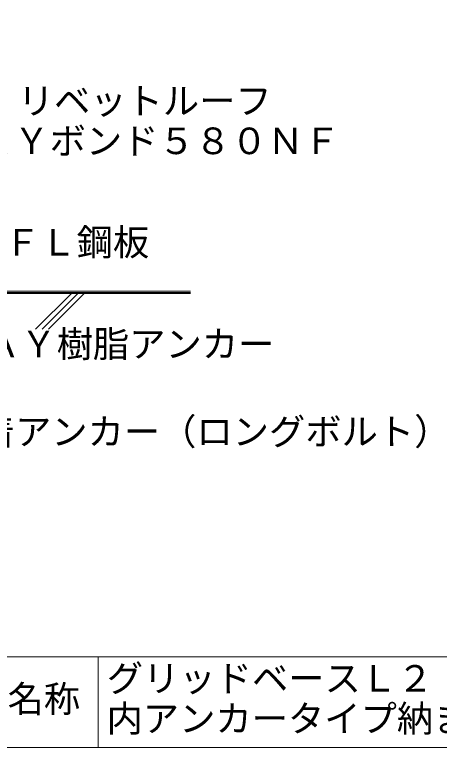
# Model space of a CAD drawing. Units: millimetres, scale not verified. Extents: x -1350 to 1350, y -943 to 920.
# Drawn here: x 258 to 726, y -880 to -71 of the extents above; entities that cross this region are included whole.
import ezdxf
from ezdxf.enums import TextEntityAlignment as Align

# ---------------------------------------------------------------- set-up
doc = ezdxf.new("R2010")
doc.units = ezdxf.units.MM
doc.header["$LTSCALE"] = 10
doc.linetypes.add('DASHED2', pattern=[3, 2, -1])
for name, color, linetype, lineweight in [('1-3_断熱材', 5, 'DASHED2', 9), ('1-4_リベットルーフ', 3, 'Continuous', 9), ('1-A_元図・躯体', 7, 'Continuous', 9), ('E-0', 7, 'Continuous', 9), ('F-0', 7, 'Continuous', 9)]:
    doc.layers.add(name, color=color, linetype=linetype, lineweight=lineweight)
doc.styles.add('ＭＳ ゴシック', font='')
doc.styles.get('ＭＳ ゴシック').set_extended_font_data('MS Gothic')

msp = doc.modelspace()

# ---------------------------------------------------------------- linework, layer by layer
at = {"layer": '1-3_断熱材'}
msp.add_line((174.9, -378.24), (451.83, -378.24), dxfattribs=at)
at = {"layer": '1-4_リベットルーフ'}
for p, q in [((180.62, -377.74), (451.83, -377.74)), ((180.89, -376.24), (451.83, -376.24))]:
    msp.add_line(p, q, dxfattribs=at)
at = {"layer": '1-A_元図・躯体'}
for p, q in [((154.97, -378.87), (451.83, -378.87)), ((320.48, -378.87), (280.97, -418.38)), ((327.55, -378.87), (288.04, -418.38)), ((334.62, -378.87), (295.11, -418.38))]:
    msp.add_line(p, q, dxfattribs=at)
at = {"layer": 'F-0'}
msp.add_line((350, -880), (350, -780), dxfattribs=at)
for points in [[(-1350, 920), (1350, 920), (1350, -880), (-1350, -880)], [(1350, -780), (401.18, -780), (150, -780)]]:
    msp.add_lwpolyline(points, dxfattribs=at)

# ---------------------------------------------------------------- texts
at = {"layer": 'E-0', "style": 'ＭＳ ゴシック'}
for s, p in [('リベットルーフ', (261.24, -189.72)), ('ＡＹボンド５８０ＮＦ', (216.44, -233.92)), ('ＦＬ鋼板', (246.25, -345.91)), ('ＡＹ樹脂アンカー', (224.15, -458.18)), ('接着アンカー（ロングボルト）', (178.24, -554.88)), ('グリッドベースＬ２', (359.42, -827.3)), ('内アンカータイプ納まり例', (359.19, -871.63))]:
    msp.add_text(s, height=29.33, dxfattribs=at).set_placement(p, align=Align.BOTTOM_LEFT)
at = {"layer": 'F-0', "style": 'ＭＳ ゴシック'}
msp.add_text('図面名称', height=29.33, dxfattribs=at).set_placement((170, -850), align=Align.BOTTOM_LEFT)

doc.saveas('drawing.dxf')
